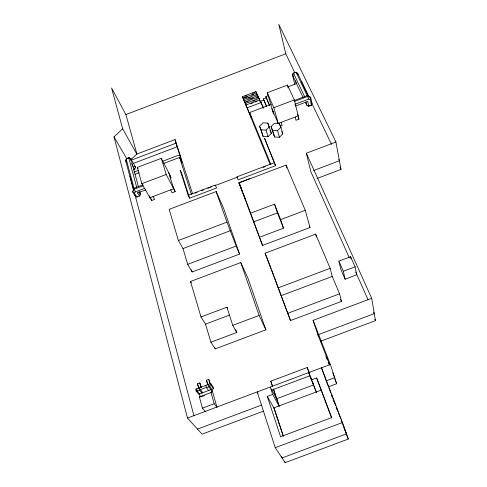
<?xml version="1.0" encoding="UTF-8"?>
<svg xmlns="http://www.w3.org/2000/svg" width="487" height="487" viewBox="0 0 487 487"><rect width="100%" height="100%" fill="white"/><g stroke="black" fill="none" stroke-linecap="round" stroke-linejoin="round"><path stroke-width="0.73" d="M130.839 160.308L130.839 158.853L129.079 157.593L126.51 158.567L125.695 160.807L133.456 189.912M305.404 102.361L306.688 105.064L308.344 106.136L311.418 105.259L310.182 99.494L310.694 97.309L307.041 95.702L294.008 100.645M294.787 84.653L292.59 75.302L293.107 73.251L296.023 72.259L297.66 73.379L309.008 97.004M139.745 191.537L140.335 193.716L139.812 195.573L139.513 196.097L136.847 197.107L135.009 195.731L132.622 191.799L134.321 188.11L143.044 184.804M139.282 191.945L140.335 193.716L139.513 196.097L137.626 192.949L138.497 191.884M133.529 169.823L134.802 169.342L135.593 167.126L130.839 158.853L128.745 157.934L126.163 158.914L134.248 189.12M126.51 158.567L125.695 160.807L126.437 162.074M303.164 97.625L292.59 75.302L293.484 73.22L296.023 72.259L307.504 96.219M311.278 104.455L311.923 103.08L310.694 97.309L307.644 96.456L307.041 95.702M137.157 196.578L136.847 197.107L134.467 193.181L132.622 191.799L134.345 189.193L134.321 188.11M134.467 193.181L135.331 191.878L144.761 188.305M129.079 157.593L128.745 157.934L136.695 187.312M279.471 137.267L282.807 133.882L280.956 127.192L279.368 123.552L274.425 123.314L271.052 126.705L274.558 137.005L279.471 137.267L277.572 130.607L280.956 127.192M268.02 136.737L271.369 133.371L267.85 123.083L262.95 122.846L259.571 126.218L263.157 136.482L268.02 136.737L265.999 130.102L269.384 126.705M130.753 159.785L136.792 154.093L175.01 139.599L192.621 193.881M263.534 411.125L202.105 434.142L187.489 418.059L114.007 136.835L122.681 128.818L111.553 87.964L125.877 114.548L136.896 153.922M125.877 114.548L285.784 53.801L278.777 24.35L335.933 142.027L341.003 169.433L317.098 178.467M242.563 97.108L242.423 96.676L255.852 91.58L257.264 94.758L255.839 95.3M244.681 96.304L246.799 95.501M252.455 93.358L254.573 92.548M243.165 98.49L243.019 98.057L256.491 92.95L256.625 93.382M243.871 98.222L247.414 96.876M251.663 95.263L253.788 94.46M256.479 98.216L258.512 97.443L257.13 94.326L243.628 99.445L243.768 99.878M248.029 98.264L250.16 97.455M249.788 99.22L253.173 97.942M272.757 110.817L273.676 114.068L267.284 92.719L287.452 85.067L294.337 99.926L298.988 119.157L296.011 120.283L295.201 117.02M243.019 98.057L244.949 102.587L244.809 102.154L258.384 97.004L259.163 98.837L259.035 98.404L245.424 103.567L245.564 103.999M246.306 102.075L248.34 101.302M288.152 86.747L296.546 83.563M253.045 101.162L255.085 100.389M269.421 105.387L265.792 96.615L268.288 95.665M244.809 102.154L246.178 105.417L246.038 104.985L259.687 99.811L259.821 100.243M250.951 103.609L252.997 102.83M255.048 102.057L257.093 101.278M266.401 106.3L263.388 98.904L266.146 97.857M263.321 108.035L260.612 101.326L263.747 100.139M260.983 102.556L247.256 107.761L247.566 108.711M246.038 104.985L251.207 117.404L249.63 112.54L271.362 104.303M131.052 160.241L176.075 143.166L176.349 143.738L175.01 139.599M297.429 114.208L298.196 115.888L278.254 123.448L273.84 107.7L294.337 99.926M294.568 101.418L307.644 96.456L308.655 99.074L310.182 99.494M133.31 163.413L177.158 146.788L177.426 147.354L176.075 143.166M294.885 104.291L308.655 99.074M295.335 106.117L307.735 101.418L308.795 106.251L306.688 105.064L305.958 101.801M153.015 196.541L154.659 199.408L151.627 200.553L141.845 183.702L137.34 167.4L161.3 158.318L170.304 175.74L171.034 178.126L169.506 175.174M133.913 172.142L138.838 170.28M162.768 161.209L179.654 154.805L179.928 155.371L177.158 146.788M308.344 106.136L311.418 105.259L311.923 103.08L311.278 101.728M134.966 174.34L139.215 172.733M163.979 163.346L179.551 157.441L182.168 162.883L179.654 154.805M280.342 126.218L282.131 125.543L281.243 122.31M141.845 183.702L166.201 174.48L175.18 191.641L172.148 192.791L170.608 189.881M143.099 185.876L134.345 189.193L135.331 191.878M137.626 192.949L145.686 189.9M188.165 195.293L215.254 185.042L216.557 188.006L189.62 198.197L188.165 195.293L180.202 170.261L181.663 173.238L189.62 198.197M274.619 162.579L236.974 176.824L238.149 179.837L275.569 165.683L264.551 138.308L275.569 165.683M195.019 193.181L197.15 192.377M201.405 190.77L203.536 189.96M207.791 188.353L211.34 187.008M214.883 185.669L237.583 177.079M263.126 167.412L265.251 166.609M349.197 257.501L310.816 171.576L306.347 153.222L335.933 142.027M242.228 191.214L239.044 182.643L249.636 178.638M216.185 191.561L169.172 209.343L178.382 240.487L183.015 248.565L187.708 264.344L192.158 271.971L239.549 254.092L223.746 208.673L216.185 191.561C223.43 212.618 230.96 233.571 239.549 254.092M238.989 182.935L286.076 165.123L305.282 210.311L310 227.52L262.542 245.424L238.989 182.935L245.777 200.346M313.604 170.523L339.396 160.771L338.745 159.407M178.382 240.487L226.802 222.2M250.288 213.324L274.522 204.169L280.664 219.607L283.513 228.19L259.364 237.303M183.015 248.565L230.57 230.613M253.636 221.902L277.438 212.91L274.522 204.169M280.664 219.607L305.282 210.311M187.708 264.344L235.958 246.136M265.105 253.21L315.631 234.156L330.156 268.319L332.213 276.446L339.579 293.819L341.448 301.429L290.489 320.58L265.105 253.21L271.119 268.526M190.514 281.486L240.773 262.536L247.938 278.205L265.902 329.827L215.211 348.881L210.901 342.203L205.52 324.129L200.997 316.946L190.514 281.486L191.294 282.789M338.897 261.105L350.573 256.71L355.108 266.827L356.661 274.826L345.094 279.179L340.736 269.134L338.897 261.105L343.323 271.259L345.094 279.179M200.997 316.946L226.918 307.187L227.593 308.417M278.016 287.951L330.156 268.319M343.323 271.259L355.108 266.827M205.52 324.129L229.535 315.089M281.072 295.694L332.213 276.446M226.918 307.187L232.749 325.359L259.102 315.442L265.902 329.827M210.901 342.203L236.725 332.493L235.799 329.62M287.634 313.348L339.579 293.819M318.583 336.779L313.092 320.343L371.709 298.318L306.347 153.222M207.797 385.047L206.421 380.213L208.783 379.324L210.262 383.866M198.812 388.498L197.503 383.786L199.84 382.91L201.271 387.348M320.848 341.15L375.447 320.653L371.709 298.318M212.484 391.591L208.935 386.842L208.272 384.517L211.827 389.296L213.556 388.644L212.983 386.666L210.701 383.549L195.683 389.186L196.231 391.195L198.659 394.233L210.999 389.606L211.888 392.699L210.987 392.54L199.366 396.899L202.464 408.149L205.459 411.777M196.231 391.195L197.412 390.751M200.376 389.637L206.451 387.36M209.526 386.203L211.273 385.546L213.556 388.644M196.687 388.863L197.326 391.195L199.719 390.3L202.026 393.234M205.861 385.424L206.518 387.749L208.935 386.842M201.034 396.771L204.424 395.499M272.434 386.1L270.802 381.175L307.23 367.515L309.026 372.348M202.464 408.149L214.189 403.753L217.032 407.436L211.827 389.296M187.489 418.059L330.369 364.477L313.092 320.343M271.849 390.038L309.982 375.745M316.288 391.962L308.715 372.598L311.424 379.897L316.605 377.955L331.525 417.651L280.585 436.711L267.284 396.442L272.683 394.421L279.343 406.481M279.033 405.921L276.616 398.756L313.658 384.876L312.63 382.1M197.515 429.09L261.604 405.068M328.317 386.848L336.657 383.726L330.369 364.477M257.976 393.186L257.215 391.913L275.246 447.675L342.471 422.527L321.511 367.801L326.174 380.864L334.679 377.681L332.755 372.756M275.246 447.675L285.157 462.65L348.29 439.049L342.471 422.527M293.107 73.251L293.484 73.22L304.57 96.523M271.052 126.705L272.61 130.358L277.572 130.607M259.571 126.218L261.075 129.852L265.999 130.102M199.366 396.899L200.352 397.027L199.5 393.922L197.326 391.195M135.009 195.731L136.086 196.151M295.639 72.289L297.66 73.379L297.983 74.821M134.43 166.286L135.593 167.126M139.276 192.621L140.335 193.716M292.59 75.302L293.539 76.38M202.762 392.692L199.073 387.969L199.719 390.3M197.503 383.786L198.933 388.224M206.518 387.749L208.759 390.708M206.421 380.213L206.719 380.615M114.007 136.835L126.742 158.732M131.557 163.735L134.802 169.342M267.284 396.442L274.163 408.416L283.282 435.841M137.34 167.4L138.077 168.691M122.681 128.818L136.792 154.093M232.749 325.359L236.725 332.493M276.926 399.322L270.206 387.037L272.683 394.421M172.903 186.271L175.18 191.641M301.441 81.706L308.314 96.018M311.589 102.836L331.544 144.414M285.784 53.801L294.793 72.679M340.023 167.388L341.003 169.433M298.221 117.483L298.988 119.157M355.699 272.05L368.081 299.767M373.651 312.24L374.272 313.628L317.92 334.788L329.736 365.025M374.832 319.265L375.447 320.653M267.284 92.719L273.84 107.7M271.801 108.619L278.254 123.448M281.76 131.466L282.807 133.882M265.792 96.615L269.658 105.521M263.388 98.904L266.632 106.446M260.612 101.326L263.54 108.187M259.035 98.404L261.269 103.512M258.64 98.246L255.852 91.58M259.23 99.628L260.113 101.704M270.096 130.364L271.369 133.371M340.571 299.347L341.448 301.429M309.415 226.132L310 227.52M249.63 112.54L270.93 164.46M242.423 96.676L270.145 164.478M311.424 379.897L316.526 392.546M277.438 212.91L283.513 228.19M325.919 356.222L327.294 359.753M328.396 362.572L329.224 364.684M334.727 378.789L336.657 383.726M239.044 182.643L242.404 191.281M316.605 377.955L321.225 389.977M326.448 381.571L328.341 386.52M328.883 387.932L330.776 392.881M331.318 394.293L333.211 399.243M333.753 400.655L335.646 405.598M336.188 407.016L338.081 411.959M338.617 413.372L340.516 418.321M341.052 419.733L346.464 433.868L282.046 457.95L281.577 456.514M331.282 394.61L332.091 396.728M333.711 400.959L334.52 403.078M336.14 407.309L336.949 409.421M343.968 427.763L348.29 439.049M331.799 418.096L321.274 390.099L273.846 407.869L283.282 436.255M243.457 194.112L245.296 199.067M246.038 201.052L262.542 245.424M271.649 269.926L290.489 320.58M307.23 367.515L309.288 373.066M311.083 377.93L311.857 380.012M240.773 262.536L259.102 315.442M270.802 381.175L272.452 386.063M273.633 389.551L279.1 405.762M273.365 388.912L276.616 398.756M244.377 101.278L244.231 100.846L257.775 95.708L257.909 96.14M284.682 461.213L285.157 462.65M179.551 157.441L191.476 194.526M261.075 129.852L263.157 136.482M168.776 172.782L173.658 188.731L149.972 197.692L149.448 195.835M161.3 158.318L166.201 174.48M258.384 97.004L258.512 97.443M257.13 94.326L257.264 94.758M191.507 269.81L192.158 271.971M214.779 347.42L215.211 348.881M267.85 123.083L268.842 126.425M272.61 130.358L274.558 137.005M286.076 165.123L286.904 168.009M210.701 383.549L211.273 385.546M208.783 379.324L210.165 384.152M210.987 392.54L214.189 403.753M206.914 381.309L207.699 384.066M277.273 121.19L277.998 123.777M151.11 198.702L151.627 200.553M199.84 382.91L201.155 387.622M279.368 123.552L279.928 125.567M130.839 158.853L138.357 186.454M130.017 176.215L133.742 190.186M135.118 195.33L193.984 415.855M315.631 234.156L316.404 237.066M287.452 85.067L288.176 87.995M295.633 80.824L296.291 83.654M350.573 256.71L351.017 258.92"/></g></svg>
